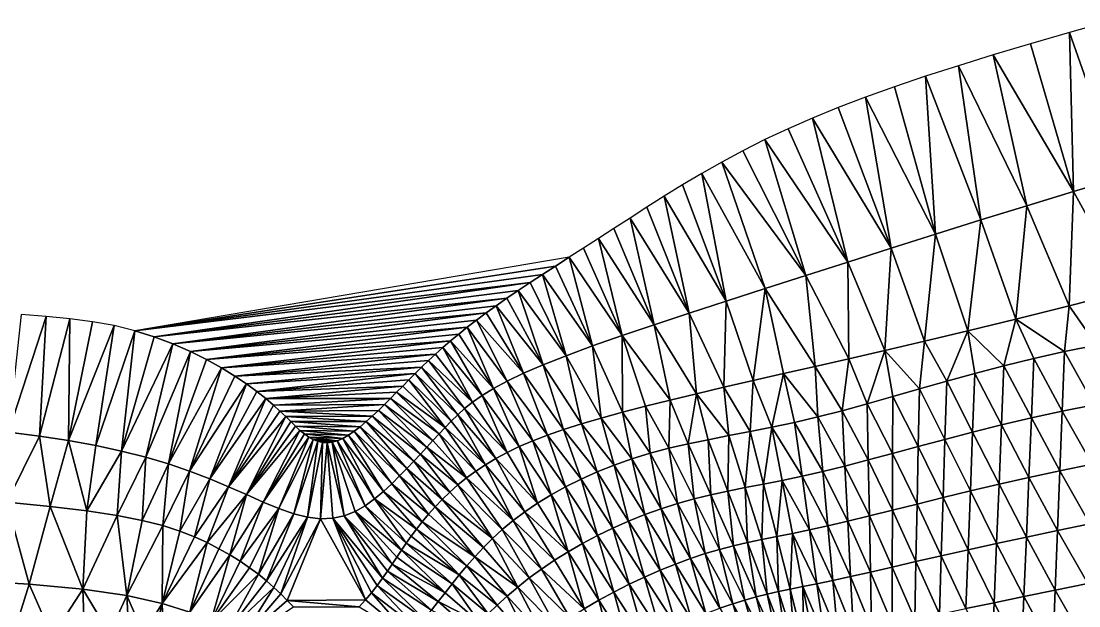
# Model space of a CAD drawing. Header units: metres. Extents: x 0 to 433, y 0 to 317.
# Drawn here: x 165.23 to 188.23, y 269.91 to 282.62 of the extents above; entities that cross this region are included whole.
import ezdxf

# ---------------------------------------------------------------- set-up
doc = ezdxf.new("R2010")
doc.units = ezdxf.units.M
doc.layers.add('TERRAIN_TIN', color=8, linetype='Continuous')

msp = doc.modelspace()

# ---------------------------------------------------------------- linework, layer by layer
at = {"layer": 'TERRAIN_TIN'}
for points in [[(188.024, 282.372, 2), (189.138, 279.221, 3), (188.906, 282.62, 2)], [(188.116, 278.916, 3), (188.024, 282.372, 2), (187.176, 282.127, 2)], [(188.116, 278.916, 3), (189.138, 279.221, 3), (188.024, 282.372, 2)], [(186.37, 281.886, 2), (188.116, 278.916, 3), (187.176, 282.127, 2)], [(186.37, 281.886, 2), (185.61, 281.651, 2), (187.102, 278.606, 3)], [(188.116, 278.916, 3), (186.37, 281.886, 2), (187.102, 278.606, 3)], [(186.1, 278.296, 3), (185.61, 281.651, 2), (184.896, 281.42, 2)], [(185.61, 281.651, 2), (186.1, 278.296, 3), (187.102, 278.606, 3)], [(184.225, 281.192, 2), (185.114, 277.986, 3), (184.896, 281.42, 2)], [(185.114, 277.986, 3), (186.1, 278.296, 3), (184.896, 281.42, 2)], [(185.114, 277.986, 3), (184.225, 281.192, 2), (183.594, 280.966, 2)], [(182.999, 280.739, 2), (184.148, 277.68, 3), (183.594, 280.966, 2)], [(184.148, 277.68, 3), (185.114, 277.986, 3), (183.594, 280.966, 2)], [(182.438, 280.511, 2), (184.148, 277.68, 3), (182.999, 280.739, 2)], [(182.438, 280.511, 2), (181.906, 280.279, 2), (183.205, 277.379, 3)], [(184.148, 277.68, 3), (182.438, 280.511, 2), (183.205, 277.379, 3)], [(181.906, 280.279, 2), (181.402, 280.043, 2), (183.205, 277.379, 3)], [(180.922, 279.802, 2), (182.29, 277.086, 3), (181.402, 280.043, 2)], [(181.402, 280.043, 2), (182.29, 277.086, 3), (183.205, 277.379, 3)], [(182.29, 277.086, 3), (180.922, 279.802, 2), (180.465, 279.556, 2)], [(180.029, 279.308, 2), (181.406, 276.803, 3), (180.465, 279.556, 2)], [(181.406, 276.803, 3), (182.29, 277.086, 3), (180.465, 279.556, 2)], [(180.558, 276.531, 3), (180.029, 279.308, 2), (179.613, 279.061, 2)], [(180.558, 276.531, 3), (181.406, 276.803, 3), (180.029, 279.308, 2)], [(188.116, 278.916, 3), (189.305, 276.754, 4), (189.138, 279.221, 3)], [(179.216, 278.815, 2), (180.558, 276.531, 3), (179.613, 279.061, 2)], [(179.754, 276.269, 3), (179.216, 278.815, 2), (178.835, 278.573, 2)], [(179.754, 276.269, 3), (180.558, 276.531, 3), (179.216, 278.815, 2)], [(188.017, 276.428, 4), (188.116, 278.916, 3), (187.102, 278.606, 3)], [(189.305, 276.754, 4), (188.116, 278.916, 3), (188.017, 276.428, 4)], [(178.471, 278.338, 2), (179.754, 276.269, 3), (178.835, 278.573, 2)], [(186.1, 278.296, 3), (186.859, 276.14, 4), (187.102, 278.606, 3)], [(186.859, 276.14, 4), (188.017, 276.428, 4), (187.102, 278.606, 3)], [(178.121, 278.111, 2), (178.998, 276.02, 3), (178.471, 278.338, 2)], [(178.998, 276.02, 3), (179.754, 276.269, 3), (178.471, 278.338, 2)], [(186.1, 278.296, 3), (185.114, 277.986, 3), (185.815, 275.886, 4)], [(186.859, 276.14, 4), (186.1, 278.296, 3), (185.815, 275.886, 4)], [(178.998, 276.02, 3), (178.121, 278.111, 2), (177.784, 277.893, 2)], [(177.46, 277.686, 2), (178.297, 275.782, 3), (177.784, 277.893, 2)], [(178.297, 275.782, 3), (178.998, 276.02, 3), (177.784, 277.893, 2)], [(184.148, 277.68, 3), (184.871, 275.661, 4), (185.114, 277.986, 3)], [(185.114, 277.986, 3), (184.871, 275.661, 4), (185.815, 275.886, 4)], [(177.15, 277.487, 2), (178.297, 275.782, 3), (177.46, 277.686, 2)], [(184.013, 275.46, 4), (184.148, 277.68, 3), (183.205, 277.379, 3)], [(184.013, 275.46, 4), (184.871, 275.661, 4), (184.148, 277.68, 3)], [(177.15, 277.487, 2), (167.7, 275.889, 2), (176.852, 277.295, 2)], [(177.657, 275.558, 3), (177.15, 277.487, 2), (176.852, 277.295, 2)], [(177.657, 275.558, 3), (178.297, 275.782, 3), (177.15, 277.487, 2)], [(182.29, 277.086, 3), (183.225, 275.279, 4), (183.205, 277.379, 3)], [(183.225, 275.279, 4), (184.013, 275.46, 4), (183.205, 277.379, 3)], [(167.7, 275.889, 2), (176.567, 277.112, 2), (176.852, 277.295, 2)], [(176.567, 277.112, 2), (177.657, 275.558, 3), (176.852, 277.295, 2)], [(176.567, 277.112, 2), (167.7, 275.889, 2), (176.296, 276.934, 2)], [(176.296, 276.934, 2), (167.7, 275.889, 2), (168.127, 275.754, 2)], [(176.037, 276.762, 2), (176.296, 276.934, 2), (168.127, 275.754, 2)], [(176.296, 276.934, 2), (176.037, 276.762, 2), (177.083, 275.346, 3)], [(176.567, 277.112, 2), (176.296, 276.934, 2), (177.083, 275.346, 3)], [(177.657, 275.558, 3), (176.567, 277.112, 2), (177.083, 275.346, 3)], [(182.29, 277.086, 3), (181.406, 276.803, 3), (182.494, 275.112, 4)], [(183.225, 275.279, 4), (182.29, 277.086, 3), (182.494, 275.112, 4)], [(175.792, 276.595, 2), (176.037, 276.762, 2), (168.127, 275.754, 2)], [(175.792, 276.595, 2), (176.581, 275.149, 3), (176.037, 276.762, 2)], [(176.037, 276.762, 2), (176.581, 275.149, 3), (177.083, 275.346, 3)], [(180.558, 276.531, 3), (181.145, 274.806, 4), (181.406, 276.803, 3)], [(181.145, 274.806, 4), (181.805, 274.956, 4), (181.406, 276.803, 3)], [(181.406, 276.803, 3), (181.805, 274.956, 4), (182.494, 275.112, 4)], [(188.614, 275.577, 5), (189.305, 276.754, 4), (188.017, 276.428, 4)], [(168.531, 275.602, 2), (175.792, 276.595, 2), (168.127, 275.754, 2)], [(175.792, 276.595, 2), (168.531, 275.602, 2), (175.559, 276.433, 2)], [(176.581, 275.149, 3), (175.792, 276.595, 2), (175.559, 276.433, 2)], [(179.754, 276.269, 3), (180.514, 274.66, 4), (180.558, 276.531, 3)], [(180.558, 276.531, 3), (180.514, 274.66, 4), (181.145, 274.806, 4)], [(164.953, 273.681, 3), (165.776, 276.2, 2), (165.23, 276.243, 2)], [(168.531, 275.602, 2), (175.339, 276.274, 2), (175.559, 276.433, 2)], [(168.91, 275.435, 2), (175.339, 276.274, 2), (168.531, 275.602, 2)], [(168.91, 275.435, 2), (175.13, 276.118, 2), (175.339, 276.274, 2)], [(175.13, 276.118, 2), (176.155, 274.965, 3), (175.339, 276.274, 2)], [(175.339, 276.274, 2), (176.155, 274.965, 3), (175.559, 276.433, 2)], [(176.155, 274.965, 3), (176.581, 275.149, 3), (175.559, 276.433, 2)], [(179.754, 276.269, 3), (178.998, 276.02, 3), (179.913, 274.519, 4)], [(180.514, 274.66, 4), (179.754, 276.269, 3), (179.913, 274.519, 4)], [(188.017, 276.428, 4), (186.859, 276.14, 4), (187.921, 275.435, 5)], [(188.614, 275.577, 5), (188.017, 276.428, 4), (187.921, 275.435, 5)], [(165.629, 273.596, 3), (165.776, 276.2, 2), (164.953, 273.681, 3)], [(165.629, 273.596, 3), (166.293, 276.15, 2), (165.776, 276.2, 2)], [(166.293, 276.15, 2), (165.629, 273.596, 3), (166.263, 273.499, 3)], [(166.293, 276.15, 2), (166.263, 273.499, 3), (166.784, 276.085, 2)], [(166.263, 273.499, 3), (167.252, 276, 2), (166.784, 276.085, 2)], [(166.263, 273.499, 3), (166.857, 273.391, 3), (167.252, 276, 2)], [(166.857, 273.391, 3), (167.7, 275.889, 2), (167.252, 276, 2)], [(175.13, 276.118, 2), (168.91, 275.435, 2), (174.933, 275.966, 2)], [(175.799, 274.794, 3), (175.13, 276.118, 2), (174.933, 275.966, 2)], [(175.13, 276.118, 2), (175.799, 274.794, 3), (176.155, 274.965, 3)], [(178.297, 275.782, 3), (179.344, 274.382, 4), (178.998, 276.02, 3)], [(178.998, 276.02, 3), (179.344, 274.382, 4), (179.913, 274.519, 4)], [(186.602, 275.127, 5), (186.859, 276.14, 4), (185.815, 275.886, 4)], [(186.602, 275.127, 5), (187.251, 275.286, 5), (186.859, 276.14, 4)], [(186.859, 276.14, 4), (187.251, 275.286, 5), (187.921, 275.435, 5)], [(167.7, 275.889, 2), (166.857, 273.391, 3), (167.415, 273.271, 3)], [(168.127, 275.754, 2), (167.7, 275.889, 2), (167.415, 273.271, 3)], [(174.933, 275.966, 2), (168.91, 275.435, 2), (169.262, 275.26, 2)], [(174.746, 275.816, 2), (174.933, 275.966, 2), (169.262, 275.26, 2)], [(174.568, 275.669, 2), (174.746, 275.816, 2), (169.262, 275.26, 2)], [(174.746, 275.816, 2), (174.568, 275.669, 2), (175.502, 274.634, 3)], [(174.933, 275.966, 2), (174.746, 275.816, 2), (175.502, 274.634, 3)], [(175.799, 274.794, 3), (174.933, 275.966, 2), (175.502, 274.634, 3)], [(177.657, 275.558, 3), (178.307, 274.118, 4), (178.297, 275.782, 3)], [(178.808, 274.249, 4), (179.344, 274.382, 4), (178.297, 275.782, 3)], [(178.307, 274.118, 4), (178.808, 274.249, 4), (178.297, 275.782, 3)], [(184.871, 275.661, 4), (185.357, 274.792, 5), (185.815, 275.886, 4)], [(185.357, 274.792, 5), (185.97, 274.961, 5), (185.815, 275.886, 4)], [(185.97, 274.961, 5), (186.602, 275.127, 5), (185.815, 275.886, 4)], [(168.531, 275.602, 2), (168.127, 275.754, 2), (167.415, 273.271, 3)], [(167.939, 273.139, 3), (168.531, 275.602, 2), (167.415, 273.271, 3)], [(167.939, 273.139, 3), (168.91, 275.435, 2), (168.531, 275.602, 2)], [(169.584, 275.081, 2), (174.568, 275.669, 2), (169.262, 275.26, 2)], [(174.399, 275.524, 2), (174.568, 275.669, 2), (169.584, 275.081, 2)], [(174.399, 275.524, 2), (175.255, 274.482, 3), (174.568, 275.669, 2)], [(174.568, 275.669, 2), (175.255, 274.482, 3), (175.502, 274.634, 3)], [(177.842, 273.99, 4), (177.657, 275.558, 3), (177.083, 275.346, 3)], [(178.307, 274.118, 4), (177.657, 275.558, 3), (177.842, 273.99, 4)], [(184.013, 275.46, 4), (184.763, 274.622, 5), (184.871, 275.661, 4)], [(184.763, 274.622, 5), (185.357, 274.792, 5), (184.871, 275.661, 4)], [(188.614, 275.577, 5), (187.921, 275.435, 5), (188.566, 274.28, 6)], [(168.91, 275.435, 2), (167.939, 273.139, 3), (168.432, 272.995, 3)], [(168.91, 275.435, 2), (168.432, 272.995, 3), (169.262, 275.26, 2)], [(174.399, 275.524, 2), (169.584, 275.081, 2), (174.239, 275.38, 2)], [(169.584, 275.081, 2), (169.876, 274.903, 2), (174.239, 275.38, 2)], [(169.876, 274.903, 2), (174.086, 275.238, 2), (174.239, 275.38, 2)], [(174.086, 275.238, 2), (175.049, 274.336, 3), (174.239, 275.38, 2)], [(175.049, 274.336, 3), (174.399, 275.524, 2), (174.239, 275.38, 2)], [(175.255, 274.482, 3), (174.399, 275.524, 2), (175.049, 274.336, 3)], [(176.581, 275.149, 3), (177.415, 273.864, 4), (177.083, 275.346, 3)], [(177.415, 273.864, 4), (177.842, 273.99, 4), (177.083, 275.346, 3)], [(183.225, 275.279, 4), (183.626, 274.296, 5), (184.013, 275.46, 4)], [(183.626, 274.296, 5), (184.185, 274.456, 5), (184.013, 275.46, 4)], [(184.013, 275.46, 4), (184.185, 274.456, 5), (184.763, 274.622, 5)], [(187.251, 275.286, 5), (187.869, 274.138, 6), (187.921, 275.435, 5)], [(187.921, 275.435, 5), (187.869, 274.138, 6), (188.566, 274.28, 6)], [(168.432, 272.995, 3), (169.584, 275.081, 2), (169.262, 275.26, 2)], [(168.895, 272.838, 3), (169.584, 275.081, 2), (168.432, 272.995, 3)], [(169.584, 275.081, 2), (168.895, 272.838, 3), (169.876, 274.903, 2)], [(173.939, 275.098, 2), (174.086, 275.238, 2), (169.876, 274.903, 2)], [(170.133, 274.73, 2), (173.939, 275.098, 2), (169.876, 274.903, 2)], [(173.798, 274.958, 2), (173.939, 275.098, 2), (170.133, 274.73, 2)], [(173.939, 275.098, 2), (173.798, 274.958, 2), (174.723, 274.057, 3)], [(173.939, 275.098, 2), (174.875, 274.195, 3), (174.086, 275.238, 2)], [(174.875, 274.195, 3), (173.939, 275.098, 2), (174.723, 274.057, 3)], [(174.086, 275.238, 2), (174.875, 274.195, 3), (175.049, 274.336, 3)], [(177.026, 273.74, 4), (176.581, 275.149, 3), (176.155, 274.965, 3)], [(177.026, 273.74, 4), (177.415, 273.864, 4), (176.581, 275.149, 3)], [(181.805, 274.956, 4), (182.558, 274.013, 5), (182.494, 275.112, 4)], [(183.083, 274.148, 5), (183.225, 275.279, 4), (182.494, 275.112, 4)], [(182.558, 274.013, 5), (183.083, 274.148, 5), (182.494, 275.112, 4)], [(183.626, 274.296, 5), (183.225, 275.279, 4), (183.083, 274.148, 5)], [(185.97, 274.961, 5), (186.548, 273.839, 6), (186.602, 275.127, 5)], [(186.548, 273.839, 6), (187.197, 273.991, 6), (186.602, 275.127, 5)], [(187.197, 273.991, 6), (187.251, 275.286, 5), (186.602, 275.127, 5)], [(187.197, 273.991, 6), (187.869, 274.138, 6), (187.251, 275.286, 5)], [(168.895, 272.838, 3), (170.133, 274.73, 2), (169.876, 274.903, 2)], [(170.357, 274.568, 2), (173.798, 274.958, 2), (170.133, 274.73, 2)], [(170.357, 274.568, 2), (173.661, 274.821, 2), (173.798, 274.958, 2)], [(173.661, 274.821, 2), (174.584, 273.92, 3), (173.798, 274.958, 2)], [(173.798, 274.958, 2), (174.584, 273.92, 3), (174.723, 274.057, 3)], [(176.155, 274.965, 3), (175.799, 274.794, 3), (176.674, 273.617, 4)], [(177.026, 273.74, 4), (176.155, 274.965, 3), (176.674, 273.617, 4)], [(181.805, 274.956, 4), (181.145, 274.806, 4), (181.557, 273.791, 5)], [(182.049, 273.895, 5), (181.805, 274.956, 4), (181.557, 273.791, 5)], [(182.049, 273.895, 5), (182.558, 274.013, 5), (181.805, 274.956, 4)], [(185.921, 273.683, 6), (185.97, 274.961, 5), (185.357, 274.792, 5)], [(185.97, 274.961, 5), (185.921, 273.683, 6), (186.548, 273.839, 6)], [(170.133, 274.73, 2), (168.895, 272.838, 3), (169.332, 272.669, 3)], [(170.357, 274.568, 2), (170.133, 274.73, 2), (169.332, 272.669, 3)], [(173.527, 274.684, 2), (173.661, 274.821, 2), (170.357, 274.568, 2)], [(173.527, 274.684, 2), (170.357, 274.568, 2), (170.549, 274.415, 2)], [(173.395, 274.55, 2), (173.527, 274.684, 2), (170.549, 274.415, 2)], [(173.527, 274.684, 2), (173.395, 274.55, 2), (174.449, 273.783, 3)], [(173.661, 274.821, 2), (173.527, 274.684, 2), (174.449, 273.783, 3)], [(174.584, 273.92, 3), (173.661, 274.821, 2), (174.449, 273.783, 3)], [(175.255, 274.482, 3), (176.063, 273.368, 4), (175.502, 274.634, 3)], [(176.354, 273.493, 4), (175.799, 274.794, 3), (175.502, 274.634, 3)], [(176.063, 273.368, 4), (176.354, 273.493, 4), (175.502, 274.634, 3)], [(175.799, 274.794, 3), (176.354, 273.493, 4), (176.674, 273.617, 4)], [(180.618, 273.607, 5), (180.514, 274.66, 4), (179.913, 274.519, 4)], [(180.514, 274.66, 4), (181.08, 273.696, 5), (181.145, 274.806, 4)], [(180.514, 274.66, 4), (180.618, 273.607, 5), (181.08, 273.696, 5)], [(181.145, 274.806, 4), (181.08, 273.696, 5), (181.557, 273.791, 5)], [(184.185, 274.456, 5), (184.737, 273.371, 6), (184.763, 274.622, 5)], [(184.763, 274.622, 5), (184.737, 273.371, 6), (185.317, 273.526, 6)], [(185.357, 274.792, 5), (184.763, 274.622, 5), (185.317, 273.526, 6)], [(185.921, 273.683, 6), (185.357, 274.792, 5), (185.317, 273.526, 6)], [(170.549, 274.415, 2), (170.357, 274.568, 2), (169.332, 272.669, 3)], [(169.743, 272.495, 3), (170.549, 274.415, 2), (169.332, 272.669, 3)], [(169.743, 272.495, 3), (170.715, 274.273, 2), (170.549, 274.415, 2)], [(173.264, 274.417, 2), (173.395, 274.55, 2), (170.549, 274.415, 2)], [(170.715, 274.273, 2), (173.264, 274.417, 2), (170.549, 274.415, 2)], [(173.133, 274.285, 2), (173.264, 274.417, 2), (170.715, 274.273, 2)], [(174.184, 273.501, 3), (173.264, 274.417, 2), (173.133, 274.285, 2)], [(173.395, 274.55, 2), (173.264, 274.417, 2), (174.317, 273.643, 3)], [(173.264, 274.417, 2), (174.184, 273.501, 3), (174.317, 273.643, 3)], [(174.449, 273.783, 3), (173.395, 274.55, 2), (174.317, 273.643, 3)], [(175.797, 273.241, 4), (175.255, 274.482, 3), (175.049, 274.336, 3)], [(175.255, 274.482, 3), (175.797, 273.241, 4), (176.063, 273.368, 4)], [(179.344, 274.382, 4), (178.808, 274.249, 4), (179.315, 273.332, 5)], [(179.736, 273.429, 5), (179.344, 274.382, 4), (179.315, 273.332, 5)], [(179.344, 274.382, 4), (179.736, 273.429, 5), (179.913, 274.519, 4)], [(179.736, 273.429, 5), (180.17, 273.519, 5), (179.913, 274.519, 4)], [(180.17, 273.519, 5), (180.618, 273.607, 5), (179.913, 274.519, 4)], [(184.185, 274.456, 5), (183.626, 274.296, 5), (184.181, 273.22, 6)], [(184.737, 273.371, 6), (184.185, 274.456, 5), (184.181, 273.22, 6)], [(170.715, 274.273, 2), (169.743, 272.495, 3), (170.858, 274.142, 2)], [(173.133, 274.285, 2), (170.715, 274.273, 2), (170.858, 274.142, 2)], [(173, 274.156, 2), (173.133, 274.285, 2), (170.858, 274.142, 2)], [(172.867, 274.03, 2), (173, 274.156, 2), (170.858, 274.142, 2)], [(173.912, 273.207, 3), (173, 274.156, 2), (172.867, 274.03, 2)], [(173.133, 274.285, 2), (173, 274.156, 2), (174.05, 273.356, 3)], [(173, 274.156, 2), (173.912, 273.207, 3), (174.05, 273.356, 3)], [(174.184, 273.501, 3), (173.133, 274.285, 2), (174.05, 273.356, 3)], [(175.553, 273.11, 4), (174.875, 274.195, 3), (174.723, 274.057, 3)], [(174.875, 274.195, 3), (175.797, 273.241, 4), (175.049, 274.336, 3)], [(174.875, 274.195, 3), (175.553, 273.11, 4), (175.797, 273.241, 4)], [(178.808, 274.249, 4), (178.307, 274.118, 4), (178.906, 273.224, 5)], [(178.808, 274.249, 4), (178.906, 273.224, 5), (179.315, 273.332, 5)], [(182.558, 274.013, 5), (183.145, 272.946, 6), (183.083, 274.148, 5)], [(183.65, 273.078, 6), (183.626, 274.296, 5), (183.083, 274.148, 5)], [(183.145, 272.946, 6), (183.65, 273.078, 6), (183.083, 274.148, 5)], [(183.626, 274.296, 5), (183.65, 273.078, 6), (184.181, 273.22, 6)], [(187.869, 274.138, 6), (188.519, 272.984, 7), (188.566, 274.28, 6)], [(169.743, 272.495, 3), (170.984, 274.021, 2), (170.858, 274.142, 2)], [(170.13, 272.324, 3), (170.984, 274.021, 2), (169.743, 272.495, 3)], [(171.095, 273.911, 2), (170.984, 274.021, 2), (170.13, 272.324, 3)], [(170.984, 274.021, 2), (172.867, 274.03, 2), (170.858, 274.142, 2)], [(170.984, 274.021, 2), (172.734, 273.911, 2), (172.867, 274.03, 2)], [(172.734, 273.911, 2), (170.984, 274.021, 2), (171.095, 273.911, 2)], [(172.867, 274.03, 2), (172.734, 273.911, 2), (173.768, 273.053, 3)], [(173.912, 273.207, 3), (172.867, 274.03, 2), (173.768, 273.053, 3)], [(174.584, 273.92, 3), (174.449, 273.783, 3), (175.327, 272.975, 4)], [(174.723, 274.057, 3), (174.584, 273.92, 3), (175.327, 272.975, 4)], [(175.553, 273.11, 4), (174.723, 274.057, 3), (175.327, 272.975, 4)], [(177.415, 273.864, 4), (178.127, 272.968, 5), (177.842, 273.99, 4)], [(178.51, 273.103, 5), (178.307, 274.118, 4), (177.842, 273.99, 4)], [(178.127, 272.968, 5), (178.51, 273.103, 5), (177.842, 273.99, 4)], [(178.307, 274.118, 4), (178.51, 273.103, 5), (178.906, 273.224, 5)], [(182.558, 274.013, 5), (182.049, 273.895, 5), (182.665, 272.828, 6)], [(183.145, 272.946, 6), (182.558, 274.013, 5), (182.665, 272.828, 6)], [(187.197, 273.991, 6), (186.548, 273.839, 6), (187.143, 272.697, 7)], [(187.817, 272.841, 7), (187.197, 273.991, 6), (187.143, 272.697, 7)], [(187.869, 274.138, 6), (187.197, 273.991, 6), (187.817, 272.841, 7)], [(187.869, 274.138, 6), (187.817, 272.841, 7), (188.519, 272.984, 7)], [(171.197, 273.811, 2), (171.095, 273.911, 2), (170.13, 272.324, 3)], [(171.197, 273.811, 2), (170.13, 272.324, 3), (171.294, 273.722, 2)], [(171.294, 273.722, 2), (170.13, 272.324, 3), (170.494, 272.164, 3)], [(171.39, 273.643, 2), (171.294, 273.722, 2), (170.494, 272.164, 3)], [(172.602, 273.801, 2), (172.734, 273.911, 2), (171.095, 273.911, 2)], [(171.197, 273.811, 2), (172.602, 273.801, 2), (171.095, 273.911, 2)], [(172.473, 273.702, 2), (171.197, 273.811, 2), (171.294, 273.722, 2)], [(172.602, 273.801, 2), (171.197, 273.811, 2), (172.473, 273.702, 2)], [(172.346, 273.617, 2), (172.473, 273.702, 2), (171.294, 273.722, 2)], [(171.39, 273.643, 2), (172.346, 273.617, 2), (171.294, 273.722, 2)], [(172.473, 273.702, 2), (172.346, 273.617, 2), (173.29, 272.561, 3)], [(172.602, 273.801, 2), (172.473, 273.702, 2), (173.459, 272.73, 3)], [(172.473, 273.702, 2), (173.29, 272.561, 3), (173.459, 272.73, 3)], [(172.734, 273.911, 2), (172.602, 273.801, 2), (173.618, 272.895, 3)], [(173.618, 272.895, 3), (172.602, 273.801, 2), (173.459, 272.73, 3)], [(172.734, 273.911, 2), (173.618, 272.895, 3), (173.768, 273.053, 3)], [(175.117, 272.834, 4), (174.449, 273.783, 3), (174.317, 273.643, 3)], [(174.449, 273.783, 3), (175.117, 272.834, 4), (175.327, 272.975, 4)], [(177.406, 272.663, 5), (177.026, 273.74, 4), (176.674, 273.617, 4)], [(177.415, 273.864, 4), (177.026, 273.74, 4), (177.758, 272.821, 5)], [(177.026, 273.74, 4), (177.406, 272.663, 5), (177.758, 272.821, 5)], [(178.127, 272.968, 5), (177.415, 273.864, 4), (177.758, 272.821, 5)], [(181.08, 273.696, 5), (180.618, 273.607, 5), (180.977, 272.477, 6)], [(181.08, 273.696, 5), (180.977, 272.477, 6), (181.371, 272.554, 6)], [(181.557, 273.791, 5), (181.08, 273.696, 5), (181.371, 272.554, 6)], [(181.781, 272.635, 6), (181.557, 273.791, 5), (181.371, 272.554, 6)], [(182.211, 272.726, 6), (182.049, 273.895, 5), (181.557, 273.791, 5)], [(181.781, 272.635, 6), (182.211, 272.726, 6), (181.557, 273.791, 5)], [(182.049, 273.895, 5), (182.211, 272.726, 6), (182.665, 272.828, 6)], [(186.548, 273.839, 6), (185.921, 273.683, 6), (186.494, 272.551, 7)], [(186.548, 273.839, 6), (186.494, 272.551, 7), (187.143, 272.697, 7)], [(164.917, 272.157, 4), (165.629, 273.596, 3), (164.953, 273.681, 3)], [(165.629, 273.596, 3), (164.917, 272.157, 4), (165.864, 272.069, 4)], [(165.629, 273.596, 3), (165.864, 272.069, 4), (166.263, 273.499, 3)], [(165.864, 272.069, 4), (166.657, 271.974, 4), (166.263, 273.499, 3)], [(166.657, 271.974, 4), (166.857, 273.391, 3), (166.263, 273.499, 3)], [(171.486, 273.576, 2), (171.39, 273.643, 2), (170.494, 272.164, 3)], [(170.836, 272.023, 3), (171.486, 273.576, 2), (170.494, 272.164, 3)], [(171.582, 273.523, 2), (171.486, 273.576, 2), (170.836, 272.023, 3)], [(171.582, 273.523, 2), (170.836, 272.023, 3), (171.157, 271.909, 3)], [(171.68, 273.484, 2), (171.582, 273.523, 2), (171.157, 271.909, 3)], [(171.459, 271.831, 3), (171.68, 273.484, 2), (171.157, 271.909, 3)], [(172.346, 273.617, 2), (171.39, 273.643, 2), (172.224, 273.548, 2)], [(171.39, 273.643, 2), (171.486, 273.576, 2), (172.224, 273.548, 2)], [(171.781, 273.46, 2), (171.68, 273.484, 2), (171.459, 271.831, 3)], [(171.781, 273.46, 2), (171.459, 271.831, 3), (171.743, 271.795, 3)], [(171.486, 273.576, 2), (172.106, 273.496, 2), (172.224, 273.548, 2)], [(172.106, 273.496, 2), (171.486, 273.576, 2), (171.582, 273.523, 2)], [(171.68, 273.484, 2), (172.106, 273.496, 2), (171.582, 273.523, 2)], [(172.106, 273.496, 2), (171.68, 273.484, 2), (171.993, 273.465, 2)], [(171.68, 273.484, 2), (171.781, 273.46, 2), (171.885, 273.454, 2)], [(171.68, 273.484, 2), (171.885, 273.454, 2), (171.993, 273.465, 2)], [(171.885, 273.454, 2), (171.781, 273.46, 2), (171.743, 271.795, 3)], [(171.885, 273.454, 2), (172.258, 271.866, 3), (171.993, 273.465, 2)], [(172.712, 272.084, 3), (172.106, 273.496, 2), (171.993, 273.465, 2)], [(172.258, 271.866, 3), (172.493, 271.96, 3), (171.993, 273.465, 2)], [(172.493, 271.96, 3), (172.712, 272.084, 3), (171.993, 273.465, 2)], [(172.224, 273.548, 2), (172.106, 273.496, 2), (172.917, 272.23, 3)], [(172.106, 273.496, 2), (172.712, 272.084, 3), (172.917, 272.23, 3)], [(173.11, 272.391, 3), (172.346, 273.617, 2), (172.224, 273.548, 2)], [(173.11, 272.391, 3), (172.224, 273.548, 2), (172.917, 272.23, 3)], [(172.346, 273.617, 2), (173.11, 272.391, 3), (173.29, 272.561, 3)], [(174.918, 272.687, 4), (174.184, 273.501, 3), (174.05, 273.356, 3)], [(174.184, 273.501, 3), (174.918, 272.687, 4), (174.317, 273.643, 3)], [(174.918, 272.687, 4), (175.117, 272.834, 4), (174.317, 273.643, 3)], [(176.753, 272.321, 5), (176.354, 273.493, 4), (176.063, 273.368, 4)], [(176.354, 273.493, 4), (177.07, 272.496, 5), (176.674, 273.617, 4)], [(176.753, 272.321, 5), (177.07, 272.496, 5), (176.354, 273.493, 4)], [(177.07, 272.496, 5), (177.406, 272.663, 5), (176.674, 273.617, 4)], [(180.17, 273.519, 5), (179.736, 273.429, 5), (180.228, 272.32, 6)], [(180.618, 273.607, 5), (180.17, 273.519, 5), (180.597, 272.4, 6)], [(180.17, 273.519, 5), (180.228, 272.32, 6), (180.597, 272.4, 6)], [(180.977, 272.477, 6), (180.618, 273.607, 5), (180.597, 272.4, 6)], [(184.737, 273.371, 6), (185.278, 272.26, 7), (185.317, 273.526, 6)], [(185.317, 273.526, 6), (185.278, 272.26, 7), (185.872, 272.404, 7)], [(185.921, 273.683, 6), (185.317, 273.526, 6), (185.872, 272.404, 7)], [(186.494, 272.551, 7), (185.921, 273.683, 6), (185.872, 272.404, 7)], [(166.857, 273.391, 3), (166.657, 271.974, 4), (167.415, 273.271, 3)], [(166.657, 271.974, 4), (167.316, 271.873, 4), (167.415, 273.271, 3)], [(167.316, 271.873, 4), (167.939, 273.139, 3), (167.415, 273.271, 3)], [(172.009, 271.809, 3), (171.885, 273.454, 2), (171.743, 271.795, 3)], [(172.009, 271.809, 3), (172.258, 271.866, 3), (171.885, 273.454, 2)], [(173.912, 273.207, 3), (174.73, 272.535, 4), (174.05, 273.356, 3)], [(174.73, 272.535, 4), (174.918, 272.687, 4), (174.05, 273.356, 3)], [(175.553, 273.11, 4), (176.456, 272.139, 5), (175.797, 273.241, 4)], [(175.797, 273.241, 4), (176.456, 272.139, 5), (176.063, 273.368, 4)], [(176.456, 272.139, 5), (176.753, 272.321, 5), (176.063, 273.368, 4)], [(179.315, 273.332, 5), (178.906, 273.224, 5), (179.505, 272.133, 6)], [(179.736, 273.429, 5), (179.315, 273.332, 5), (179.865, 272.232, 6)], [(179.315, 273.332, 5), (179.505, 272.133, 6), (179.865, 272.232, 6)], [(180.228, 272.32, 6), (179.736, 273.429, 5), (179.865, 272.232, 6)], [(184.737, 273.371, 6), (184.181, 273.22, 6), (184.712, 272.119, 7)], [(185.278, 272.26, 7), (184.737, 273.371, 6), (184.712, 272.119, 7)], [(167.861, 271.765, 4), (167.939, 273.139, 3), (167.316, 271.873, 4)], [(168.432, 272.995, 3), (167.939, 273.139, 3), (167.861, 271.765, 4)], [(173.618, 272.895, 3), (174.387, 272.219, 4), (173.768, 273.053, 3)], [(174.553, 272.378, 4), (173.912, 273.207, 3), (173.768, 273.053, 3)], [(174.387, 272.219, 4), (174.553, 272.378, 4), (173.768, 273.053, 3)], [(173.912, 273.207, 3), (174.553, 272.378, 4), (174.73, 272.535, 4)], [(176.181, 271.952, 5), (175.553, 273.11, 4), (175.327, 272.975, 4)], [(175.553, 273.11, 4), (176.181, 271.952, 5), (176.456, 272.139, 5)], [(178.792, 271.891, 6), (178.51, 273.103, 5), (178.127, 272.968, 5)], [(178.906, 273.224, 5), (178.51, 273.103, 5), (179.147, 272.019, 6)], [(178.51, 273.103, 5), (178.792, 271.891, 6), (179.147, 272.019, 6)], [(179.505, 272.133, 6), (178.906, 273.224, 5), (179.147, 272.019, 6)], [(183.65, 273.078, 6), (183.145, 272.946, 6), (183.675, 271.86, 7)], [(184.181, 273.22, 6), (183.65, 273.078, 6), (184.178, 271.985, 7)], [(184.178, 271.985, 7), (183.65, 273.078, 6), (183.675, 271.86, 7)], [(184.181, 273.22, 6), (184.178, 271.985, 7), (184.712, 272.119, 7)], [(168.31, 271.651, 4), (168.432, 272.995, 3), (167.861, 271.765, 4)], [(168.31, 271.651, 4), (168.895, 272.838, 3), (168.432, 272.995, 3)], [(168.31, 271.651, 4), (168.683, 271.532, 4), (168.895, 272.838, 3)], [(168.895, 272.838, 3), (168.683, 271.532, 4), (169.332, 272.669, 3)], [(174.231, 272.058, 4), (173.618, 272.895, 3), (173.459, 272.73, 3)], [(174.231, 272.058, 4), (174.387, 272.219, 4), (173.618, 272.895, 3)], [(175.927, 271.761, 5), (175.117, 272.834, 4), (174.918, 272.687, 4)], [(175.117, 272.834, 4), (175.927, 271.761, 5), (175.327, 272.975, 4)], [(175.927, 271.761, 5), (176.181, 271.952, 5), (175.327, 272.975, 4)], [(177.406, 272.663, 5), (178.096, 271.598, 6), (177.758, 272.821, 5)], [(178.441, 271.75, 6), (178.127, 272.968, 5), (177.758, 272.821, 5)], [(178.096, 271.598, 6), (178.441, 271.75, 6), (177.758, 272.821, 5)], [(178.441, 271.75, 6), (178.792, 271.891, 6), (178.127, 272.968, 5)], [(182.665, 272.828, 6), (182.211, 272.726, 6), (182.772, 271.643, 7)], [(183.206, 271.745, 7), (183.145, 272.946, 6), (182.665, 272.828, 6)], [(183.206, 271.745, 7), (182.665, 272.828, 6), (182.772, 271.643, 7)], [(183.145, 272.946, 6), (183.206, 271.745, 7), (183.675, 271.86, 7)], [(187.765, 271.544, 8), (187.817, 272.841, 7), (187.143, 272.697, 7)], [(187.765, 271.544, 8), (188.471, 271.687, 8), (187.817, 272.841, 7)], [(187.817, 272.841, 7), (188.471, 271.687, 8), (188.519, 272.984, 7)], [(168.683, 271.532, 4), (168.999, 271.409, 4), (169.332, 272.669, 3)], [(168.999, 271.409, 4), (169.743, 272.495, 3), (169.332, 272.669, 3)], [(173.11, 272.391, 3), (173.951, 271.736, 4), (173.29, 272.561, 3)], [(173.29, 272.561, 3), (174.086, 271.897, 4), (173.459, 272.73, 3)], [(173.951, 271.736, 4), (174.086, 271.897, 4), (173.29, 272.561, 3)], [(174.086, 271.897, 4), (174.231, 272.058, 4), (173.459, 272.73, 3)], [(175.694, 271.566, 5), (174.918, 272.687, 4), (174.73, 272.535, 4)], [(175.694, 271.566, 5), (175.927, 271.761, 5), (174.918, 272.687, 4)], [(177.76, 271.435, 6), (177.406, 272.663, 5), (177.07, 272.496, 5)], [(177.406, 272.663, 5), (177.76, 271.435, 6), (178.096, 271.598, 6)], [(180.977, 272.477, 6), (181.337, 271.346, 7), (181.371, 272.554, 6)], [(181.337, 271.346, 7), (181.662, 271.411, 7), (181.371, 272.554, 6)], [(181.662, 271.411, 7), (181.781, 272.635, 6), (181.371, 272.554, 6)], [(182.005, 271.48, 7), (181.781, 272.635, 6), (181.662, 271.411, 7)], [(182.211, 272.726, 6), (181.781, 272.635, 6), (182.374, 271.556, 7)], [(181.781, 272.635, 6), (182.005, 271.48, 7), (182.374, 271.556, 7)], [(182.211, 272.726, 6), (182.374, 271.556, 7), (182.772, 271.643, 7)], [(186.441, 271.263, 8), (186.494, 272.551, 7), (185.872, 272.404, 7)], [(186.441, 271.263, 8), (187.089, 271.402, 8), (186.494, 272.551, 7)], [(186.494, 272.551, 7), (187.089, 271.402, 8), (187.143, 272.697, 7)], [(187.089, 271.402, 8), (187.765, 271.544, 8), (187.143, 272.697, 7)], [(169.276, 271.281, 4), (169.743, 272.495, 3), (168.999, 271.409, 4)], [(169.276, 271.281, 4), (170.13, 272.324, 3), (169.743, 272.495, 3)], [(169.533, 271.149, 4), (170.13, 272.324, 3), (169.276, 271.281, 4)], [(170.13, 272.324, 3), (169.533, 271.149, 4), (169.771, 271.014, 4)], [(170.13, 272.324, 3), (169.771, 271.014, 4), (170.494, 272.164, 3)], [(173.826, 271.577, 4), (173.11, 272.391, 3), (172.917, 272.23, 3)], [(173.826, 271.577, 4), (173.951, 271.736, 4), (173.11, 272.391, 3)], [(174.387, 272.219, 4), (175.48, 271.37, 5), (174.553, 272.378, 4)], [(174.553, 272.378, 4), (175.48, 271.37, 5), (174.73, 272.535, 4)], [(175.48, 271.37, 5), (175.694, 271.566, 5), (174.73, 272.535, 4)], [(177.123, 271.083, 6), (176.753, 272.321, 5), (176.456, 272.139, 5)], [(177.07, 272.496, 5), (176.753, 272.321, 5), (177.435, 271.263, 6)], [(176.753, 272.321, 5), (177.123, 271.083, 6), (177.435, 271.263, 6)], [(177.76, 271.435, 6), (177.07, 272.496, 5), (177.435, 271.263, 6)], [(180.228, 272.32, 6), (179.865, 272.232, 6), (180.414, 271.132, 7)], [(180.228, 272.32, 6), (180.719, 271.211, 7), (180.597, 272.4, 6)], [(180.228, 272.32, 6), (180.414, 271.132, 7), (180.719, 271.211, 7)], [(181.025, 271.281, 7), (180.977, 272.477, 6), (180.597, 272.4, 6)], [(180.719, 271.211, 7), (181.025, 271.281, 7), (180.597, 272.4, 6)], [(181.025, 271.281, 7), (181.337, 271.346, 7), (180.977, 272.477, 6)], [(185.278, 272.26, 7), (185.823, 271.126, 8), (185.872, 272.404, 7)], [(185.823, 271.126, 8), (186.441, 271.263, 8), (185.872, 272.404, 7)], [(164.058, 270.46, 5), (165.404, 270.381, 5), (164.917, 272.157, 4)], [(164.917, 272.157, 4), (165.404, 270.381, 5), (165.864, 272.069, 4)], [(169.771, 271.014, 4), (169.993, 270.876, 4), (170.494, 272.164, 3)], [(169.993, 270.876, 4), (170.836, 272.023, 3), (170.494, 272.164, 3)], [(172.493, 271.96, 3), (173.501, 271.114, 4), (172.712, 272.084, 3)], [(172.712, 272.084, 3), (173.604, 271.266, 4), (172.917, 272.23, 3)], [(172.712, 272.084, 3), (173.501, 271.114, 4), (173.604, 271.266, 4)], [(173.604, 271.266, 4), (173.711, 271.42, 4), (172.917, 272.23, 3)], [(173.711, 271.42, 4), (173.826, 271.577, 4), (172.917, 272.23, 3)], [(175.281, 271.172, 5), (174.387, 272.219, 4), (174.231, 272.058, 4)], [(175.281, 271.172, 5), (175.48, 271.37, 5), (174.387, 272.219, 4)], [(176.181, 271.952, 5), (177.123, 271.083, 6), (176.456, 272.139, 5)], [(179.785, 270.935, 7), (179.505, 272.133, 6), (179.147, 272.019, 6)], [(179.865, 272.232, 6), (179.505, 272.133, 6), (180.104, 271.042, 7)], [(179.505, 272.133, 6), (179.785, 270.935, 7), (180.104, 271.042, 7)], [(180.414, 271.132, 7), (179.865, 272.232, 6), (180.104, 271.042, 7)], [(184.178, 271.985, 7), (184.687, 270.868, 8), (184.712, 272.119, 7)], [(184.687, 270.868, 8), (185.238, 270.994, 8), (184.712, 272.119, 7)], [(185.238, 270.994, 8), (185.278, 272.26, 7), (184.712, 272.119, 7)], [(185.238, 270.994, 8), (185.823, 271.126, 8), (185.278, 272.26, 7)], [(165.864, 272.069, 4), (165.404, 270.381, 5), (166.573, 270.27, 5)], [(166.657, 271.974, 4), (165.864, 272.069, 4), (166.573, 270.27, 5)], [(167.316, 271.873, 4), (166.657, 271.974, 4), (166.573, 270.27, 5)], [(167.532, 270.128, 5), (167.316, 271.873, 4), (166.573, 270.27, 5)], [(167.532, 270.128, 5), (167.861, 271.765, 4), (167.316, 271.873, 4)], [(170.836, 272.023, 3), (169.993, 270.876, 4), (170.198, 270.736, 4)], [(170.389, 270.594, 4), (170.836, 272.023, 3), (170.198, 270.736, 4)], [(170.836, 272.023, 3), (170.389, 270.594, 4), (171.157, 271.909, 3)], [(170.389, 270.594, 4), (170.565, 270.451, 4), (171.157, 271.909, 3)], [(170.565, 270.451, 4), (171.459, 271.831, 3), (171.157, 271.909, 3)], [(172.009, 271.809, 3), (173.09, 270.505, 4), (172.258, 271.866, 3)], [(173.301, 270.811, 4), (172.493, 271.96, 3), (172.258, 271.866, 3)], [(173.198, 270.658, 4), (173.301, 270.811, 4), (172.258, 271.866, 3)], [(173.09, 270.505, 4), (173.198, 270.658, 4), (172.258, 271.866, 3)], [(173.401, 270.962, 4), (172.493, 271.96, 3), (173.301, 270.811, 4)], [(173.401, 270.962, 4), (173.501, 271.114, 4), (172.493, 271.96, 3)], [(173.951, 271.736, 4), (175.096, 270.974, 5), (174.086, 271.897, 4)], [(175.096, 270.974, 5), (174.231, 272.058, 4), (174.086, 271.897, 4)], [(175.096, 270.974, 5), (175.281, 271.172, 5), (174.231, 272.058, 4)], [(175.927, 271.761, 5), (176.825, 270.897, 6), (176.181, 271.952, 5)], [(176.181, 271.952, 5), (176.825, 270.897, 6), (177.123, 271.083, 6)], [(178.792, 271.891, 6), (178.441, 271.75, 6), (179.123, 270.68, 7)], [(178.792, 271.891, 6), (179.457, 270.814, 7), (179.147, 272.019, 6)], [(179.457, 270.814, 7), (178.792, 271.891, 6), (179.123, 270.68, 7)], [(179.457, 270.814, 7), (179.785, 270.935, 7), (179.147, 272.019, 6)], [(183.206, 271.745, 7), (183.7, 270.641, 8), (183.675, 271.86, 7)], [(184.174, 270.75, 8), (184.178, 271.985, 7), (183.675, 271.86, 7)], [(183.7, 270.641, 8), (184.174, 270.75, 8), (183.675, 271.86, 7)], [(184.178, 271.985, 7), (184.174, 270.75, 8), (184.687, 270.868, 8)], [(167.532, 270.128, 5), (168.31, 271.651, 4), (167.861, 271.765, 4)], [(168.298, 269.96, 5), (168.31, 271.651, 4), (167.532, 270.128, 5)], [(168.298, 269.96, 5), (168.683, 271.532, 4), (168.31, 271.651, 4)], [(170.565, 270.451, 4), (170.729, 270.308, 4), (171.459, 271.831, 3)], [(171.459, 271.831, 3), (170.729, 270.308, 4), (170.879, 270.164, 4)], [(171.459, 271.831, 3), (170.879, 270.164, 4), (171.743, 271.795, 3)], [(170.879, 270.164, 4), (171.019, 270.022, 4), (171.743, 271.795, 3)], [(171.019, 270.022, 4), (172.717, 270.036, 4), (171.743, 271.795, 3)], [(172.717, 270.036, 4), (172.009, 271.809, 3), (171.743, 271.795, 3)], [(173.09, 270.505, 4), (172.009, 271.809, 3), (172.974, 270.349, 4)], [(172.009, 271.809, 3), (172.849, 270.191, 4), (172.974, 270.349, 4)], [(172.717, 270.036, 4), (172.849, 270.191, 4), (172.009, 271.809, 3)], [(173.951, 271.736, 4), (173.826, 271.577, 4), (174.923, 270.776, 5)], [(175.096, 270.974, 5), (173.951, 271.736, 4), (174.923, 270.776, 5)], [(176.545, 270.706, 6), (175.927, 271.761, 5), (175.694, 271.566, 5)], [(175.927, 271.761, 5), (176.545, 270.706, 6), (176.825, 270.897, 6)], [(178.096, 271.598, 6), (178.787, 270.532, 7), (178.441, 271.75, 6)], [(178.441, 271.75, 6), (178.787, 270.532, 7), (179.123, 270.68, 7)], [(182.374, 271.556, 7), (182.879, 270.458, 8), (182.772, 271.643, 7)], [(183.267, 270.544, 8), (183.206, 271.745, 7), (182.772, 271.643, 7)], [(182.879, 270.458, 8), (183.267, 270.544, 8), (182.772, 271.643, 7)], [(183.7, 270.641, 8), (183.206, 271.745, 7), (183.267, 270.544, 8)], [(188.423, 270.39, 9), (188.471, 271.687, 8), (187.765, 271.544, 8)], [(168.683, 271.532, 4), (168.298, 269.96, 5), (168.999, 271.409, 4)], [(168.298, 269.96, 5), (169.276, 271.281, 4), (168.999, 271.409, 4)], [(174.759, 270.579, 5), (173.711, 271.42, 4), (173.604, 271.266, 4)], [(173.711, 271.42, 4), (174.759, 270.579, 5), (173.826, 271.577, 4)], [(173.826, 271.577, 4), (174.759, 270.579, 5), (174.923, 270.776, 5)], [(175.694, 271.566, 5), (175.48, 271.37, 5), (176.28, 270.512, 6)], [(176.545, 270.706, 6), (175.694, 271.566, 5), (176.28, 270.512, 6)], [(178.117, 270.205, 7), (177.76, 271.435, 6), (177.435, 271.263, 6)], [(177.76, 271.435, 6), (178.45, 270.374, 7), (178.096, 271.598, 6)], [(178.45, 270.374, 7), (177.76, 271.435, 6), (178.117, 270.205, 7)], [(178.45, 270.374, 7), (178.787, 270.532, 7), (178.096, 271.598, 6)], [(181.337, 271.346, 7), (181.697, 270.216, 8), (181.662, 271.411, 7)], [(181.953, 270.269, 8), (182.005, 271.48, 7), (181.662, 271.411, 7)], [(181.697, 270.216, 8), (181.953, 270.269, 8), (181.662, 271.411, 7)], [(182.005, 271.48, 7), (181.953, 270.269, 8), (182.23, 270.324, 8)], [(182.005, 271.48, 7), (182.536, 270.386, 8), (182.374, 271.556, 7)], [(182.536, 270.386, 8), (182.005, 271.48, 7), (182.23, 270.324, 8)], [(182.536, 270.386, 8), (182.879, 270.458, 8), (182.374, 271.556, 7)], [(187.035, 270.108, 9), (187.089, 271.402, 8), (186.441, 271.263, 8)], [(187.089, 271.402, 8), (187.035, 270.108, 9), (187.714, 270.247, 9)], [(187.089, 271.402, 8), (187.714, 270.247, 9), (187.765, 271.544, 8)], [(187.714, 270.247, 9), (188.423, 270.39, 9), (187.765, 271.544, 8)], [(168.898, 269.769, 5), (169.276, 271.281, 4), (168.298, 269.96, 5)], [(168.898, 269.769, 5), (169.533, 271.149, 4), (169.276, 271.281, 4)], [(173.501, 271.114, 4), (174.602, 270.385, 5), (173.604, 271.266, 4)], [(174.602, 270.385, 5), (174.759, 270.579, 5), (173.604, 271.266, 4)], [(175.281, 271.172, 5), (175.096, 270.974, 5), (176.033, 270.315, 6)], [(175.48, 271.37, 5), (175.281, 271.172, 5), (176.033, 270.315, 6)], [(175.48, 271.37, 5), (176.033, 270.315, 6), (176.28, 270.512, 6)], [(177.123, 271.083, 6), (177.789, 270.028, 7), (177.435, 271.263, 6)], [(177.789, 270.028, 7), (178.117, 270.205, 7), (177.435, 271.263, 6)], [(180.414, 271.132, 7), (180.964, 270.032, 8), (180.719, 271.211, 7)], [(181.025, 271.281, 7), (180.719, 271.211, 7), (181.211, 270.101, 8)], [(180.719, 271.211, 7), (180.964, 270.032, 8), (181.211, 270.101, 8)], [(181.025, 271.281, 7), (181.452, 270.161, 8), (181.337, 271.346, 7)], [(181.452, 270.161, 8), (181.025, 271.281, 7), (181.211, 270.101, 8)], [(181.452, 270.161, 8), (181.697, 270.216, 8), (181.337, 271.346, 7)], [(185.823, 271.126, 8), (186.387, 269.975, 9), (186.441, 271.263, 8)], [(186.387, 269.975, 9), (187.035, 270.108, 9), (186.441, 271.263, 8)], [(169.533, 271.149, 4), (168.898, 269.769, 5), (169.771, 271.014, 4)], [(169.771, 271.014, 4), (168.898, 269.769, 5), (169.358, 269.56, 5)], [(169.993, 270.876, 4), (169.771, 271.014, 4), (169.358, 269.56, 5)], [(174.451, 270.192, 5), (173.401, 270.962, 4), (173.301, 270.811, 4)], [(173.401, 270.962, 4), (174.451, 270.192, 5), (173.501, 271.114, 4)], [(173.501, 271.114, 4), (174.451, 270.192, 5), (174.602, 270.385, 5)], [(175.801, 270.119, 6), (175.096, 270.974, 5), (174.923, 270.776, 5)], [(176.033, 270.315, 6), (175.096, 270.974, 5), (175.801, 270.119, 6)], [(176.825, 270.897, 6), (177.47, 269.843, 7), (177.123, 271.083, 6)], [(177.123, 271.083, 6), (177.47, 269.843, 7), (177.789, 270.028, 7)], [(179.785, 270.935, 7), (179.457, 270.814, 7), (180.122, 269.738, 8)], [(180.104, 271.042, 7), (179.785, 270.935, 7), (180.422, 269.852, 8)], [(179.785, 270.935, 7), (180.122, 269.738, 8), (180.422, 269.852, 8)], [(180.704, 269.95, 8), (180.414, 271.132, 7), (180.104, 271.042, 7)], [(180.704, 269.95, 8), (180.104, 271.042, 7), (180.422, 269.852, 8)], [(180.964, 270.032, 8), (180.414, 271.132, 7), (180.704, 269.95, 8)], [(185.198, 269.728, 9), (185.238, 270.994, 8), (184.687, 270.868, 8)], [(185.198, 269.728, 9), (185.774, 269.848, 9), (185.238, 270.994, 8)], [(185.774, 269.848, 9), (185.823, 271.126, 8), (185.238, 270.994, 8)], [(185.774, 269.848, 9), (186.387, 269.975, 9), (185.823, 271.126, 8)], [(169.993, 270.876, 4), (169.358, 269.56, 5), (170.198, 270.736, 4)], [(169.358, 269.56, 5), (170.389, 270.594, 4), (170.198, 270.736, 4)], [(173.301, 270.811, 4), (173.198, 270.658, 4), (174.302, 270.002, 5)], [(174.451, 270.192, 5), (173.301, 270.811, 4), (174.302, 270.002, 5)], [(174.759, 270.579, 5), (175.584, 269.924, 6), (174.923, 270.776, 5)], [(175.584, 269.924, 6), (175.801, 270.119, 6), (174.923, 270.776, 5)], [(176.545, 270.706, 6), (176.28, 270.512, 6), (177.162, 269.652, 7)], [(176.825, 270.897, 6), (176.545, 270.706, 6), (177.47, 269.843, 7)], [(177.47, 269.843, 7), (176.545, 270.706, 6), (177.162, 269.652, 7)], [(179.457, 270.814, 7), (179.123, 270.68, 7), (179.806, 269.609, 8)], [(180.122, 269.738, 8), (179.457, 270.814, 7), (179.806, 269.609, 8)], [(184.174, 270.75, 8), (183.7, 270.641, 8), (184.17, 269.515, 9)], [(184.662, 269.617, 9), (184.174, 270.75, 8), (184.17, 269.515, 9)], [(184.174, 270.75, 8), (184.662, 269.617, 9), (184.687, 270.868, 8)], [(184.662, 269.617, 9), (185.198, 269.728, 9), (184.687, 270.868, 8)], [(170.389, 270.594, 4), (169.358, 269.56, 5), (169.707, 269.338, 5)], [(170.565, 270.451, 4), (170.389, 270.594, 4), (169.707, 269.338, 5)], [(174.004, 269.619, 5), (173.09, 270.505, 4), (172.974, 270.349, 4)], [(174.154, 269.811, 5), (173.198, 270.658, 4), (173.09, 270.505, 4)], [(174.154, 269.811, 5), (173.09, 270.505, 4), (174.004, 269.619, 5)], [(173.198, 270.658, 4), (174.154, 269.811, 5), (174.302, 270.002, 5)], [(175.383, 269.732, 6), (174.759, 270.579, 5), (174.602, 270.385, 5)], [(175.584, 269.924, 6), (174.759, 270.579, 5), (175.383, 269.732, 6)], [(176.033, 270.315, 6), (176.866, 269.457, 7), (176.28, 270.512, 6)], [(176.28, 270.512, 6), (176.866, 269.457, 7), (177.162, 269.652, 7)], [(178.787, 270.532, 7), (178.45, 270.374, 7), (179.141, 269.313, 8)], [(179.123, 270.68, 7), (178.787, 270.532, 7), (179.477, 269.467, 8)], [(179.477, 269.467, 8), (178.787, 270.532, 7), (179.141, 269.313, 8)], [(179.123, 270.68, 7), (179.477, 269.467, 8), (179.806, 269.609, 8)], [(183.267, 270.544, 8), (182.879, 270.458, 8), (183.329, 269.342, 9)], [(183.7, 270.641, 8), (183.267, 270.544, 8), (183.724, 269.423, 9)], [(183.724, 269.423, 9), (183.267, 270.544, 8), (183.329, 269.342, 9)], [(183.7, 270.641, 8), (183.724, 269.423, 9), (184.17, 269.515, 9)], [(165.404, 270.381, 5), (164.058, 270.46, 5), (165.038, 269.191, 6)], [(165.404, 270.381, 5), (165.038, 269.191, 6), (165.909, 269.242, 6)], [(165.404, 270.381, 5), (165.909, 269.242, 6), (166.573, 270.27, 5)], [(165.909, 269.242, 6), (166.605, 269.28, 6), (166.573, 270.27, 5)], [(167.151, 269.303, 6), (167.532, 270.128, 5), (166.573, 270.27, 5)], [(166.605, 269.28, 6), (167.151, 269.303, 6), (166.573, 270.27, 5)], [(170.729, 270.308, 4), (170.565, 270.451, 4), (169.707, 269.338, 5)], [(169.971, 269.107, 5), (170.729, 270.308, 4), (169.707, 269.338, 5)], [(170.729, 270.308, 4), (169.971, 269.107, 5), (170.879, 270.164, 4)], [(172.849, 270.191, 4), (173.852, 269.424, 5), (172.974, 270.349, 4)], [(173.852, 269.424, 5), (174.004, 269.619, 5), (172.974, 270.349, 4)], [(174.602, 270.385, 5), (174.451, 270.192, 5), (175.197, 269.545, 6)], [(175.383, 269.732, 6), (174.602, 270.385, 5), (175.197, 269.545, 6)], [(176.585, 269.261, 7), (176.033, 270.315, 6), (175.801, 270.119, 6)], [(176.866, 269.457, 7), (176.033, 270.315, 6), (176.585, 269.261, 7)], [(178.799, 269.147, 8), (178.45, 270.374, 7), (178.117, 270.205, 7)], [(178.45, 270.374, 7), (178.799, 269.147, 8), (179.141, 269.313, 8)], [(181.953, 270.269, 8), (181.697, 270.216, 8), (182.056, 269.085, 9)], [(181.953, 270.269, 8), (182.244, 269.127, 9), (182.23, 270.324, 8)], [(182.244, 269.127, 9), (181.953, 270.269, 8), (182.056, 269.085, 9)], [(182.698, 269.217, 9), (182.536, 270.386, 8), (182.23, 270.324, 8)], [(182.454, 269.169, 9), (182.698, 269.217, 9), (182.23, 270.324, 8)], [(182.244, 269.127, 9), (182.454, 269.169, 9), (182.23, 270.324, 8)], [(182.536, 270.386, 8), (182.986, 269.273, 9), (182.879, 270.458, 8)], [(182.986, 269.273, 9), (182.536, 270.386, 8), (182.698, 269.217, 9)], [(182.879, 270.458, 8), (182.986, 269.273, 9), (183.329, 269.342, 9)], [(187.035, 270.108, 9), (187.662, 268.95, 10), (187.714, 270.247, 9)], [(187.662, 268.95, 10), (188.375, 269.094, 10), (187.714, 270.247, 9)], [(188.375, 269.094, 10), (188.423, 270.39, 9), (187.714, 270.247, 9)], [(167.151, 269.303, 6), (167.571, 269.308, 6), (167.532, 270.128, 5)], [(167.571, 269.308, 6), (167.891, 269.295, 6), (167.532, 270.128, 5)], [(167.891, 269.295, 6), (168.298, 269.96, 5), (167.532, 270.128, 5)], [(169.971, 269.107, 5), (171.019, 270.022, 4), (170.879, 270.164, 4)], [(171.019, 270.022, 4), (169.971, 269.107, 5), (171.15, 269.885, 4)], [(172.578, 269.888, 4), (172.717, 270.036, 4), (171.019, 270.022, 4)], [(172.578, 269.888, 4), (171.019, 270.022, 4), (171.15, 269.885, 4)], [(172.717, 270.036, 4), (172.578, 269.888, 4), (173.694, 269.225, 5)], [(172.849, 270.191, 4), (172.717, 270.036, 4), (173.694, 269.225, 5)], [(173.852, 269.424, 5), (172.849, 270.191, 4), (173.694, 269.225, 5)], [(175.197, 269.545, 6), (174.451, 270.192, 5), (174.302, 270.002, 5)], [(175.584, 269.924, 6), (176.32, 269.066, 7), (175.801, 270.119, 6)], [(176.32, 269.066, 7), (176.585, 269.261, 7), (175.801, 270.119, 6)], [(177.789, 270.028, 7), (177.47, 269.843, 7), (178.115, 268.788, 8)], [(178.117, 270.205, 7), (177.789, 270.028, 7), (178.456, 268.972, 8)], [(177.789, 270.028, 7), (178.115, 268.788, 8), (178.456, 268.972, 8)], [(178.799, 269.147, 8), (178.117, 270.205, 7), (178.456, 268.972, 8)], [(181.303, 268.859, 9), (180.964, 270.032, 8), (180.704, 269.95, 8)], [(180.964, 270.032, 8), (181.514, 268.932, 9), (181.211, 270.101, 8)], [(181.514, 268.932, 9), (180.964, 270.032, 8), (181.303, 268.859, 9)], [(181.703, 268.992, 9), (181.452, 270.161, 8), (181.211, 270.101, 8)], [(181.514, 268.932, 9), (181.703, 268.992, 9), (181.211, 270.101, 8)], [(181.452, 270.161, 8), (181.88, 269.042, 9), (181.697, 270.216, 8)], [(181.88, 269.042, 9), (181.452, 270.161, 8), (181.703, 268.992, 9)], [(181.697, 270.216, 8), (181.88, 269.042, 9), (182.056, 269.085, 9)], [(187.035, 270.108, 9), (186.387, 269.975, 9), (186.98, 268.814, 10)], [(187.662, 268.95, 10), (187.035, 270.108, 9), (186.98, 268.814, 10)], [(167.891, 269.295, 6), (168.134, 269.26, 6), (168.298, 269.96, 5)], [(168.134, 269.26, 6), (168.325, 269.203, 6), (168.298, 269.96, 5)], [(168.325, 269.203, 6), (168.898, 269.769, 5), (168.298, 269.96, 5)], [(174.154, 269.811, 5), (175.026, 269.364, 6), (174.302, 270.002, 5)], [(175.026, 269.364, 6), (175.197, 269.545, 6), (174.302, 270.002, 5)], [(175.584, 269.924, 6), (175.383, 269.732, 6), (176.32, 269.066, 7)], [(181.06, 268.768, 9), (180.704, 269.95, 8), (180.422, 269.852, 8)], [(181.06, 268.768, 9), (181.303, 268.859, 9), (180.704, 269.95, 8)], [(186.387, 269.975, 9), (185.774, 269.848, 9), (186.333, 268.686, 10)], [(186.98, 268.814, 10), (186.387, 269.975, 9), (186.333, 268.686, 10)]]:
    msp.add_3dface(points, dxfattribs=at)

doc.saveas('drawing.dxf')
